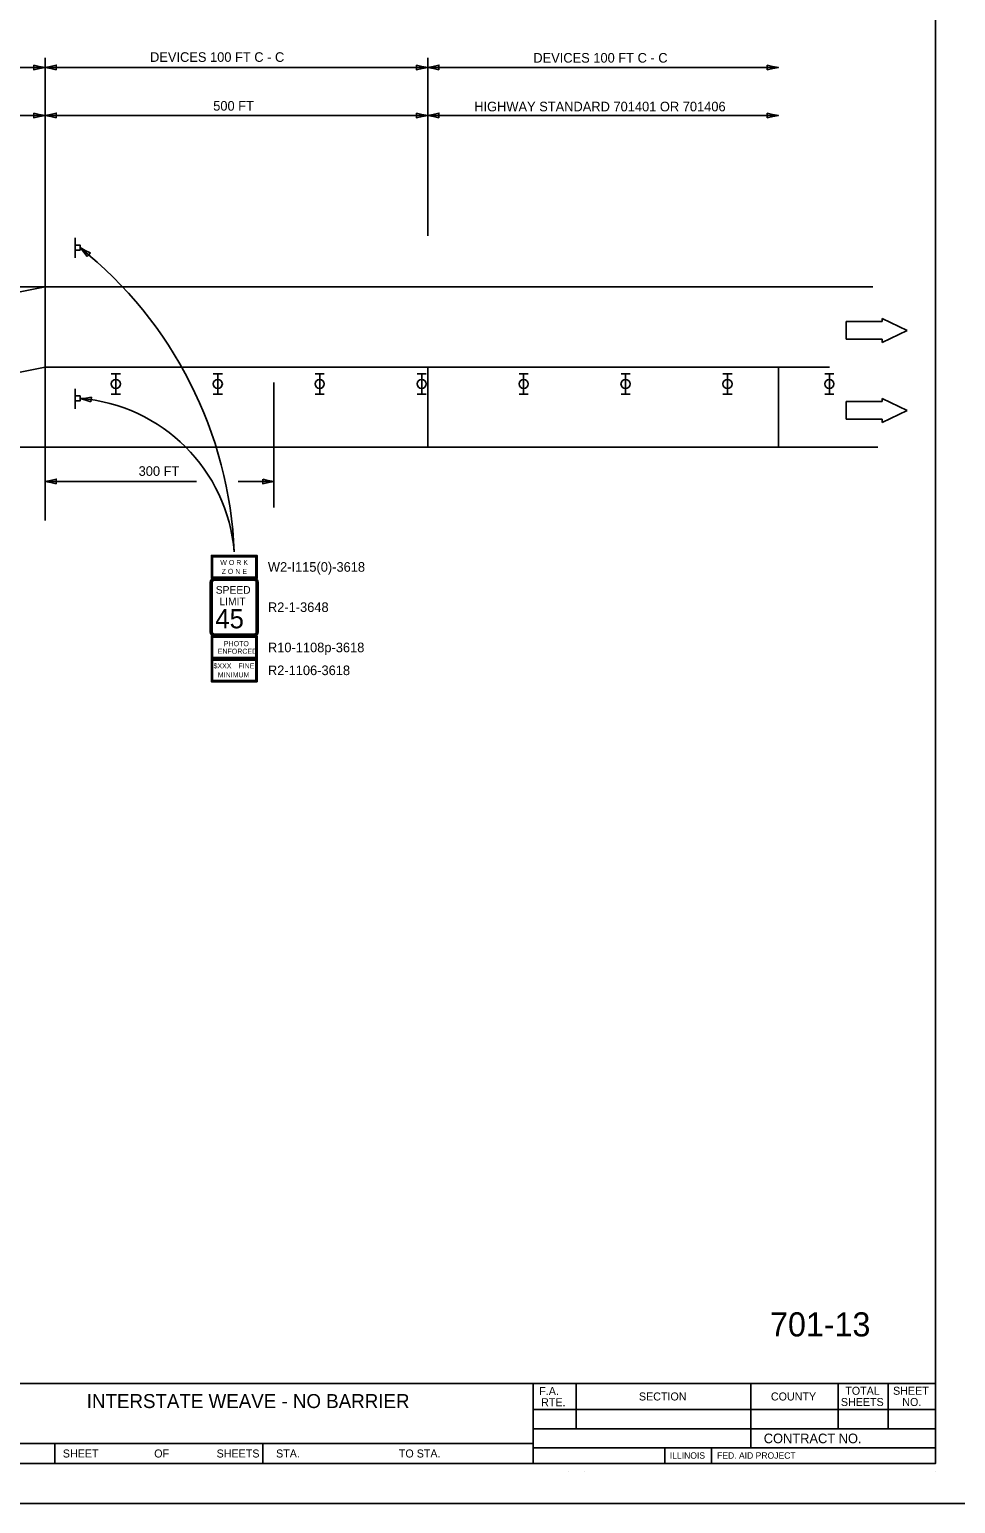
# Model space of a CAD drawing. Extents: x 2264630 to 2268412, y -3124348 to -3122705.
# Drawn here: x 2266121 to 2266699, y -3124119 to -3123198 of the extents above; entities that cross this region are included whole.
import ezdxf

# ---------------------------------------------------------------- set-up
doc = ezdxf.new("R2010")
doc.units = 0
for name, color, linetype in [('Default', 7, 'Continuous'), ('HS_Miscellaneous', 7, 'Continuous'), ('RD_Pr_Roadway_Items', 7, 'Continuous'), ('SH_General_Details', 7, 'Continuous'), ('SH_Printer_Plotting_Border', 7, 'Continuous'), ('ST_Pr_Sign', 7, 'Continuous'), ('STG_Edge_Drums', 7, 'Continuous'), ('STG_Notes', 7, 'Continuous'), ('STG_Traffic_Control', 7, 'Continuous')]:
    doc.layers.add(name, color=color, linetype=linetype)

msp = doc.modelspace()

# ---------------------------------------------------------------- linework, layer by layer
at = {"layer": 'Default'}
for p, q in [((2265120.99, -3123358.73), (2266647.41, -3123358.73)), ((2265121.83, -3123458.73), (2266650.56, -3123458.73))]:
    msp.add_line(p, q, dxfattribs=at)
msp.add_lwpolyline([(2266369.53, -3123408.73), (2266588.56, -3123408.73), (2266588.56, -3123458.73), (2266369.53, -3123458.73)], close=True, dxfattribs=at)
at = {"layer": 'RD_Pr_Roadway_Items'}
for p, q in [((2266149.34, -3123340.62), (2266149.34, -3123328.12)), ((2266149.34, -3123434.78), (2266149.34, -3123422.29))]:
    msp.add_line(p, q, dxfattribs=at)
for points in [[(2266149.34, -3123335.71), (2266152.47, -3123335.71), (2266152.47, -3123332.59), (2266149.34, -3123332.59)], [(2266149.34, -3123429.88), (2266152.47, -3123429.88), (2266152.47, -3123426.75), (2266149.34, -3123426.75)]]:
    msp.add_lwpolyline(points, close=True, dxfattribs=at)
at = {"layer": 'SH_General_Details'}
for p, q in [((2265111.62, -3124043.63), (2266686.62, -3124043.63)), ((2266435.34, -3124043.63), (2266435.34, -3124093.63)), ((2266462.34, -3124043.63), (2266462.34, -3124071.89)), ((2266571.34, -3124043.63), (2266571.34, -3124083.89)), ((2266625.95, -3124043.63), (2266625.95, -3124071.89)), ((2266656.99, -3124043.63), (2266656.99, -3124071.89)), ((2266435.34, -3124059.89), (2266686.62, -3124059.89)), ((2266435.34, -3124071.89), (2266686.62, -3124071.89)), ((2266050.34, -3124081.13), (2266435.34, -3124081.13)), ((2266136.62, -3124081.13), (2266136.62, -3124093.63)), ((2266266.62, -3124081.13), (2266266.62, -3124093.63)), ((2266435.34, -3124083.89), (2266686.62, -3124083.89)), ((2266517.7, -3124083.89), (2266517.7, -3124093.63)), ((2266546.7, -3124083.89), (2266546.7, -3124093.63)), ((2266457.34, -3124098.63), (2266457.34, -3124098.63)), ((2266467.34, -3124098.63), (2266467.34, -3124098.63)), ((2266686.62, -3124098.63), (2266686.62, -3124098.63)), ((2266711.62, -3124118.63), (2265011.62, -3124118.63))]:
    msp.add_line(p, q, dxfattribs=at)
msp.add_lwpolyline([(2265111.62, -3123043.63), (2266686.62, -3123043.63), (2266686.62, -3124093.63), (2265111.62, -3124093.63)], close=True, dxfattribs=at)
at = {"layer": 'SH_Printer_Plotting_Border'}
msp.add_lwpolyline([(2265011.62, -3124118.63), (2266711.62, -3124118.63), (2266711.62, -3123018.63), (2265011.62, -3123018.63)], close=True, dxfattribs=at)
at = {"layer": 'ST_Pr_Sign'}
for p, q in [((2266261.86, -3123526.75), (2266235.67, -3123526.75)), ((2266261.86, -3123526.75), (2266261.86, -3123526.45)), ((2266261.86, -3123526.45), (2266261.86, -3123526.75)), ((2266261.86, -3123527.25), (2266261.86, -3123526.75)), ((2266261.86, -3123527.25), (2266261.86, -3123526.75)), ((2266234.78, -3123527.64), (2266234.78, -3123539.55)), ((2266262.76, -3123539.55), (2266262.76, -3123527.64)), ((2266233.77, -3123574.34), (2266233.77, -3123543.14)), ((2266233.77, -3123543.14), (2266233.77, -3123574.34)), ((2266234.27, -3123574.34), (2266234.27, -3123543.14)), ((2266234.27, -3123574.34), (2266234.27, -3123543.14)), ((2266235.02, -3123574.34), (2266235.02, -3123543.14)), ((2266235.67, -3123540.44), (2266261.86, -3123540.44)), ((2266236.27, -3123540.74), (2266261.27, -3123540.74)), ((2266261.27, -3123540.74), (2266236.27, -3123540.74)), ((2266236.27, -3123541.22), (2266261.27, -3123541.22)), ((2266236.27, -3123541.22), (2266261.27, -3123541.22)), ((2266236.27, -3123541.94), (2266261.27, -3123541.94)), ((2266262.52, -3123543.14), (2266262.52, -3123574.34)), ((2266263.27, -3123543.14), (2266263.27, -3123574.34)), ((2266263.27, -3123543.14), (2266263.27, -3123574.34)), ((2266263.77, -3123543.14), (2266263.77, -3123574.34)), ((2266263.77, -3123574.34), (2266263.77, -3123543.14)), ((2266234.78, -3123577.93), (2266234.78, -3123589.83)), ((2266261.86, -3123577.04), (2266235.67, -3123577.04)), ((2266261.27, -3123575.54), (2266236.27, -3123575.54)), ((2266261.27, -3123576.26), (2266236.27, -3123576.26)), ((2266261.27, -3123576.26), (2266236.27, -3123576.26)), ((2266261.27, -3123576.74), (2266236.27, -3123576.74)), ((2266236.27, -3123576.74), (2266261.27, -3123576.74)), ((2266261.86, -3123577.04), (2266261.86, -3123576.74)), ((2266261.86, -3123576.74), (2266261.86, -3123577.04)), ((2266261.86, -3123577.53), (2266261.86, -3123577.04)), ((2266262.76, -3123589.83), (2266262.76, -3123577.93)), ((2266235.67, -3123590.73), (2266261.86, -3123590.73)), ((2266261.86, -3123591.32), (2266235.67, -3123591.32)), ((2266261.86, -3123591.32), (2266261.86, -3123591.02)), ((2266261.86, -3123591.02), (2266261.86, -3123591.32)), ((2266261.86, -3123591.82), (2266261.86, -3123591.32)), ((2266234.78, -3123592.22), (2266234.78, -3123604.12)), ((2266262.76, -3123604.12), (2266262.76, -3123592.22)), ((2266235.67, -3123605.01), (2266261.86, -3123605.01))]:
    msp.add_line(p, q, dxfattribs=at)
for points in [[(2266261.86, -3123526.45), (2266263.05, -3123526.45), (2266263.05, -3123540.74), (2266234.48, -3123540.74)], [(2266234.48, -3123540.74), (2266234.48, -3123526.45), (2266261.86, -3123526.45)], [(2266234.48, -3123540.74), (2266263.05, -3123540.74), (2266263.05, -3123526.45), (2266234.48, -3123526.45), (2266234.48, -3123540.74), (2266234.48, -3123540.74)], [(2266235.67, -3123526.75), (2266261.86, -3123526.75)], [(2266261.86, -3123527.25), (2266235.67, -3123527.25)], [(2266234.78, -3123539.55), (2266234.78, -3123527.64)], [(2266235.27, -3123527.64), (2266235.27, -3123539.55)], [(2266262.26, -3123539.55), (2266262.26, -3123527.64)], [(2266262.76, -3123527.64), (2266262.76, -3123539.55)], [(2266235.67, -3123539.95), (2266261.86, -3123539.95)], [(2266261.86, -3123540.44), (2266235.67, -3123540.44)], [(2266261.86, -3123576.74), (2266263.05, -3123576.74), (2266263.05, -3123591.02), (2266234.48, -3123591.02)], [(2266234.48, -3123591.02), (2266234.48, -3123576.74), (2266261.86, -3123576.74)], [(2266234.48, -3123591.02), (2266263.05, -3123591.02), (2266263.05, -3123576.74), (2266234.48, -3123576.74), (2266234.48, -3123591.02), (2266234.48, -3123591.02)], [(2266234.78, -3123589.83), (2266234.78, -3123577.93)], [(2266235.27, -3123577.93), (2266235.27, -3123589.83)], [(2266235.67, -3123577.04), (2266261.86, -3123577.04)], [(2266261.86, -3123577.53), (2266235.67, -3123577.53)], [(2266262.26, -3123589.83), (2266262.26, -3123577.93)], [(2266262.76, -3123577.93), (2266262.76, -3123589.83)], [(2266261.86, -3123591.02), (2266263.05, -3123591.02), (2266263.05, -3123605.31), (2266234.48, -3123605.31)], [(2266234.48, -3123605.31), (2266234.48, -3123591.02), (2266261.86, -3123591.02)], [(2266234.48, -3123605.31), (2266263.05, -3123605.31), (2266263.05, -3123591.02), (2266234.48, -3123591.02), (2266234.48, -3123605.31), (2266234.48, -3123605.31)], [(2266235.67, -3123590.23), (2266261.86, -3123590.23)], [(2266261.86, -3123590.73), (2266235.67, -3123590.73)], [(2266235.67, -3123591.32), (2266261.86, -3123591.32)], [(2266234.78, -3123604.12), (2266234.78, -3123592.22)], [(2266235.27, -3123592.22), (2266235.27, -3123604.12)], [(2266261.86, -3123591.82), (2266235.67, -3123591.82)], [(2266262.26, -3123604.12), (2266262.26, -3123592.22)], [(2266262.76, -3123592.22), (2266262.76, -3123604.12)], [(2266235.67, -3123604.52), (2266261.86, -3123604.52)], [(2266261.86, -3123605.01), (2266235.67, -3123605.01)]]:
    msp.add_lwpolyline(points, dxfattribs=at)
for centre, radius, start, end in [((2266235.67, -3123527.64), 0.893, 90.00021, 179.99985), ((2266235.67, -3123527.64), 0.893, 90, 180), ((2266235.67, -3123527.64), 0.397, 90.00021, 179.99985), ((2266261.86, -3123527.64), 0.893, 0, 90.00021), ((2266261.86, -3123527.64), 0.893, 0, 90), ((2266261.86, -3123527.64), 0.397, 0, 90.00021), ((2266235.67, -3123539.55), 0.893, 179.99985, 270.00006), ((2266235.67, -3123539.55), 0.893, 180, 270), ((2266235.67, -3123539.55), 0.397, 179.99985, 270.00006), ((2266261.86, -3123539.55), 0.893, 270.00006, 0.00027), ((2266261.86, -3123539.55), 0.397, 270.00006, 0.00027), ((2266261.86, -3123539.55), 0.893, 270, 360), ((2266235.67, -3123577.93), 0.893, 90.00021, 179.99985), ((2266235.67, -3123577.93), 0.893, 90, 180), ((2266235.67, -3123577.93), 0.397, 90.00021, 179.99985), ((2266261.86, -3123577.93), 0.893, 0, 90.00021), ((2266261.86, -3123577.93), 0.893, 0, 90), ((2266261.86, -3123577.93), 0.397, 0, 90.00021), ((2266235.67, -3123589.83), 0.893, 179.99985, 270.00006), ((2266235.67, -3123589.83), 0.893, 180, 270), ((2266235.67, -3123592.22), 0.893, 90.00021, 179.99985), ((2266235.67, -3123592.22), 0.893, 90, 180), ((2266235.67, -3123589.83), 0.397, 179.99985, 270.00006), ((2266261.86, -3123589.83), 0.893, 270.00006, 0.00027), ((2266261.86, -3123589.83), 0.397, 270.00006, 0.00027), ((2266261.86, -3123589.83), 0.893, 270, 360), ((2266261.86, -3123592.22), 0.893, 0, 90.00021), ((2266261.86, -3123592.22), 0.893, 0, 90), ((2266235.67, -3123592.22), 0.397, 90.00021, 179.99985), ((2266261.86, -3123592.22), 0.397, 0, 90.00021), ((2266235.67, -3123604.12), 0.893, 179.99985, 270.00006), ((2266235.67, -3123604.12), 0.893, 180, 270), ((2266235.67, -3123604.12), 0.397, 179.99985, 270.00006), ((2266261.86, -3123604.12), 0.893, 270.00006, 0.00027), ((2266261.86, -3123604.12), 0.397, 270.00006, 0.00027), ((2266261.86, -3123604.12), 0.893, 270, 360)]:
    msp.add_arc(centre, radius, start, end, dxfattribs=at)
for centre, major_axis, start_param, end_param in [((2266236.27, -3123543.14), (-2.5, 0), 4.712389, 6.283185), ((2266236.27, -3123543.14), (-2.5, 0), 4.712389, 6.283185), ((2266236.27, -3123543.14), (-2, 0), 4.712389, 6.283185), ((2266236.27, -3123543.14), (-2, 0), 4.712389, 6.283185), ((2266236.27, -3123543.14), (-1.25, 0), 4.712389, 6.283185), ((2266261.27, -3123543.14), (-2.5, 0), 3.141593, 4.712389), ((2266261.27, -3123543.14), (-2.5, 0), 3.141593, 4.712389), ((2266261.27, -3123543.14), (-2, 0), 3.141593, 4.712389), ((2266261.27, -3123543.14), (-2, 0), 3.141593, 4.712389), ((2266261.27, -3123543.14), (-1.25, 0), 3.141593, 4.712389), ((2266236.27, -3123574.34), (-2.5, 0), 0, 1.570796), ((2266236.27, -3123574.34), (-2.5, 0), 0, 1.570796), ((2266236.27, -3123574.34), (-2, 0), 0, 1.570796), ((2266236.27, -3123574.34), (-2, 0), 0, 1.570796), ((2266236.27, -3123574.34), (-1.25, 0), 0, 1.570796), ((2266261.27, -3123574.34), (2.5, 0), 4.712389, 6.283185), ((2266261.27, -3123574.34), (2, 0), 4.712389, 6.283185), ((2266261.27, -3123574.34), (1.25, 0), 4.712389, 6.283185), ((2266261.27, -3123574.34), (2.5, 0), 4.712389, 6.283185), ((2266261.27, -3123574.34), (2, 0), 4.712389, 6.283185)]:
    msp.add_ellipse(centre, major_axis=major_axis, ratio=0.96, start_param=start_param, end_param=end_param, dxfattribs=at)
at = {"layer": 'STG_Edge_Drums'}
for p, q in [((2266177.66, -3123412.89), (2266171.99, -3123412.89)), ((2266174.82, -3123425.64), (2266174.82, -3123412.89)), ((2266241.31, -3123412.89), (2266235.64, -3123412.89)), ((2266238.48, -3123425.64), (2266238.48, -3123412.89)), ((2266304.96, -3123412.89), (2266299.29, -3123412.89)), ((2266302.13, -3123425.64), (2266302.13, -3123412.89)), ((2266368.62, -3123412.89), (2266362.94, -3123412.89)), ((2266365.78, -3123425.64), (2266365.78, -3123412.89)), ((2266432.27, -3123412.89), (2266426.6, -3123412.89)), ((2266429.43, -3123425.64), (2266429.43, -3123412.89)), ((2266495.92, -3123412.89), (2266490.25, -3123412.89)), ((2266493.08, -3123425.64), (2266493.08, -3123412.89)), ((2266559.57, -3123412.89), (2266553.9, -3123412.89)), ((2266556.74, -3123425.64), (2266556.74, -3123412.89)), ((2266623.22, -3123412.89), (2266617.55, -3123412.89)), ((2266620.39, -3123425.64), (2266620.39, -3123412.89)), ((2266177.66, -3123425.64), (2266171.99, -3123425.64)), ((2266241.31, -3123425.64), (2266235.64, -3123425.64)), ((2266304.96, -3123425.64), (2266299.29, -3123425.64)), ((2266368.62, -3123425.64), (2266362.94, -3123425.64)), ((2266432.27, -3123425.64), (2266426.6, -3123425.64)), ((2266495.92, -3123425.64), (2266490.25, -3123425.64)), ((2266559.57, -3123425.64), (2266553.9, -3123425.64)), ((2266623.22, -3123425.64), (2266617.55, -3123425.64))]:
    msp.add_line(p, q, dxfattribs=at)
for centre in [(2266174.82, -3123419.26), (2266238.48, -3123419.26), (2266302.13, -3123419.26), (2266365.78, -3123419.26), (2266429.43, -3123419.27), (2266493.08, -3123419.27), (2266556.74, -3123419.27), (2266620.39, -3123419.27)]:
    msp.add_circle(centre, 2.84, dxfattribs=at)
at = {"layer": 'STG_Notes'}
for p, q in [((2265880.22, -3123221.59), (2266238.48, -3123221.59)), ((2266130.58, -3123504.63), (2266130.58, -3123215.59)), ((2266238.48, -3123221.59), (2266369.53, -3123221.59)), ((2266369.53, -3123326.82), (2266369.53, -3123215.59)), ((2266369.53, -3123221.59), (2266588.56, -3123221.59)), ((2266130.58, -3123251.59), (2266369.53, -3123251.59)), ((2266369.53, -3123251.59), (2266588.56, -3123251.59)), ((2266653.3, -3123378.33), (2266668.99, -3123385.83)), ((2266653.3, -3123380.33), (2266653.3, -3123378.33)), ((2266630.83, -3123391.33), (2266630.83, -3123380.33)), ((2266630.83, -3123380.33), (2266653.3, -3123380.33)), ((2266653.3, -3123393.33), (2266668.99, -3123385.83)), ((2266630.83, -3123391.33), (2266653.3, -3123391.33)), ((2266653.3, -3123393.33), (2266653.3, -3123391.33)), ((2266273.55, -3123496.38), (2266273.55, -3123418.42)), ((2266630.83, -3123441.33), (2266630.83, -3123430.33)), ((2266630.83, -3123430.33), (2266653.3, -3123430.33)), ((2266653.3, -3123428.33), (2266668.99, -3123435.83)), ((2266653.3, -3123430.33), (2266653.3, -3123428.33)), ((2266630.83, -3123441.33), (2266653.3, -3123441.33)), ((2266653.3, -3123443.33), (2266668.99, -3123435.83)), ((2266653.3, -3123443.33), (2266653.3, -3123441.33)), ((2266130.58, -3123480.2), (2266225.13, -3123480.2)), ((2266251.13, -3123480.2), (2266273.55, -3123480.2))]:
    msp.add_line(p, q, dxfattribs=at)
for points in [[(2266123.58, -3123220.12), (2266123.58, -3123221.59), (2266123.58, -3123223.05), (2266127.08, -3123222.19), (2266130.58, -3123221.59), (2266126.85, -3123220.91)], [(2266137.57, -3123223.05), (2266137.58, -3123221.59), (2266137.58, -3123220.12), (2266134.08, -3123220.98), (2266130.58, -3123221.59), (2266134.31, -3123222.26)], [(2266362.53, -3123220.12), (2266362.53, -3123221.59), (2266362.53, -3123223.05), (2266366.03, -3123222.19), (2266369.53, -3123221.59), (2266365.8, -3123220.91)], [(2266376.53, -3123223.05), (2266376.53, -3123221.59), (2266376.53, -3123220.12), (2266373.03, -3123220.98), (2266369.53, -3123221.59), (2266373.26, -3123222.26)], [(2266581.57, -3123220.12), (2266581.56, -3123221.59), (2266581.56, -3123223.05), (2266585.06, -3123222.19), (2266588.56, -3123221.59), (2266584.83, -3123220.91)], [(2266123.58, -3123250.12), (2266123.58, -3123251.59), (2266123.58, -3123253.05), (2266127.08, -3123252.19), (2266130.58, -3123251.59), (2266126.85, -3123250.91)], [(2266137.57, -3123253.05), (2266137.58, -3123251.59), (2266137.58, -3123250.12), (2266134.08, -3123250.98), (2266130.58, -3123251.59), (2266134.31, -3123252.26)], [(2266362.53, -3123250.12), (2266362.53, -3123251.59), (2266362.53, -3123253.05), (2266366.03, -3123252.19), (2266369.53, -3123251.59), (2266365.8, -3123250.91)], [(2266376.53, -3123253.05), (2266376.53, -3123251.59), (2266376.53, -3123250.12), (2266373.03, -3123250.98), (2266369.53, -3123251.59), (2266373.26, -3123252.26)], [(2266581.57, -3123250.12), (2266581.56, -3123251.59), (2266581.56, -3123253.05), (2266585.06, -3123252.19), (2266588.56, -3123251.59), (2266584.83, -3123250.91)], [(2266156.94, -3123339.72), (2266157.88, -3123338.6), (2266158.81, -3123337.47), (2266155.56, -3123335.9), (2266152.47, -3123334.15), (2266154.92, -3123337.04)], [(2266159.26, -3123430.56), (2266159.43, -3123429.1), (2266159.59, -3123427.65), (2266156.01, -3123428.11), (2266152.47, -3123428.32), (2266156.1, -3123429.41)], [(2266137.57, -3123481.66), (2266137.58, -3123480.2), (2266137.58, -3123478.73), (2266134.08, -3123479.59), (2266130.58, -3123480.2), (2266134.31, -3123480.87)], [(2266266.56, -3123478.73), (2266266.55, -3123480.2), (2266266.55, -3123481.66), (2266270.05, -3123480.8), (2266273.55, -3123480.2), (2266269.82, -3123479.52)]]:
    msp.add_lwpolyline(points, close=True, dxfattribs=at)
for centre, radius, start, end in [((2265991.93, -3123534.91), 257.05, 2.37746, 51.35295), ((2266144.16, -3123532.96), 104.97, 4.76056, 85.45765)]:
    msp.add_arc(centre, radius, start, end, dxfattribs=at)
at = {"layer": 'STG_Traffic_Control'}
for p, q in [((2265880.22, -3123251.59), (2266130.58, -3123251.59)), ((2266130.58, -3123358.73), (2265880.22, -3123408.73)), ((2266620.39, -3123358.73), (2266130.58, -3123358.73)), ((2266130.58, -3123408.73), (2265880.22, -3123458.73)), ((2266620.39, -3123408.73), (2266130.58, -3123408.73)), ((2266130.58, -3123408.73), (2266273.55, -3123408.73))]:
    msp.add_line(p, q, dxfattribs=at)

# ---------------------------------------------------------------- texts
at = {"layer": 'HS_Miscellaneous'}
msp.add_text('701-13', height=15.04, dxfattribs=at).set_placement((2266583.34, -3124014.24))
at = {"layer": 'SH_General_Details'}
for s, height, p in [('INTERSTATE WEAVE - NO BARRIER', 8.75, (2266156.65, -3124059)), ('F.A.  ', 5, (2266439.2, -3124050.88)), ('SECTION', 4.999, (2266501.44, -3124054.26)), ('COUNTY', 4.999, (2266583.85, -3124054.26)), ('TOTAL', 4.999, (2266630.29, -3124050.7)), ('SHEET', 4.999, (2266660.13, -3124050.7)), ('RTE.', 5, (2266440.35, -3124057.88)), ('SHEETS', 4.999, (2266627.54, -3124057.7)), ('NO.', 4.999, (2266665.89, -3124057.7)), ('CONTRACT NO.      ', 6, (2266579.39, -3124080.95)), ('SHEET', 5, (2266141.72, -3124089.88)), ('OF', 5, (2266198.77, -3124089.88)), ('SHEETS', 5, (2266237.73, -3124089.88)), ('STA.', 5, (2266274.87, -3124089.88)), ('TO STA.', 5, (2266351.53, -3124089.88)), ('ILLINOIS', 4, (2266520.73, -3124090.65)), ('FED. AID PROJECT', 4, (2266550.25, -3124090.65))]:
    msp.add_text(s, height=height, dxfattribs=at).set_placement(p)
at = {"layer": 'ST_Pr_Sign'}
for s, height, p in [('W O R K', 3.175, (2266240.02, -3123532.41)), ('Z O N E', 3.175, (2266240.88, -3123537.96)), ('SPEED', 4.8, (2266237.21, -3123550.34)), ('LIMIT', 4.8, (2266239.49, -3123557.54)), ('45', 12, (2266236.92, -3123571.94)), ('PHOTO', 3.175, (2266242.28, -3123583.09)), ('ENFORCED', 3.175, (2266238.47, -3123587.85)), ('$XXX', 3.175, (2266235.81, -3123596.98)), ('MINIMUM', 3.175, (2266238.48, -3123602.53)), ('FINE', 3.175, (2266251.32, -3123596.98))]:
    msp.add_text(s, height=height, dxfattribs=at).set_placement(p)
at = {"layer": 'STG_Notes'}
for s, p in [('DEVICES 100 FT C - C', (2266196.17, -3123218.11)), ('DEVICES 100 FT C - C', (2266435.5, -3123218.59)), ('500 FT', (2266235.61, -3123248.59)), ('HIGHWAY STANDARD 701401 OR 701406', (2266398.61, -3123249.02)), ('300 FT', (2266189.04, -3123476.71)), ('W2-I115(0)-3618', (2266269.77, -3123536.6)), ('R2-1-3648', (2266269.77, -3123561.74)), ('R10-1108p-3618', (2266269.77, -3123586.88)), ('R2-1106-3618', (2266269.77, -3123601.17))]:
    msp.add_text(s, height=6, rotation=360, dxfattribs=at).set_placement(p)

doc.saveas('drawing.dxf')
